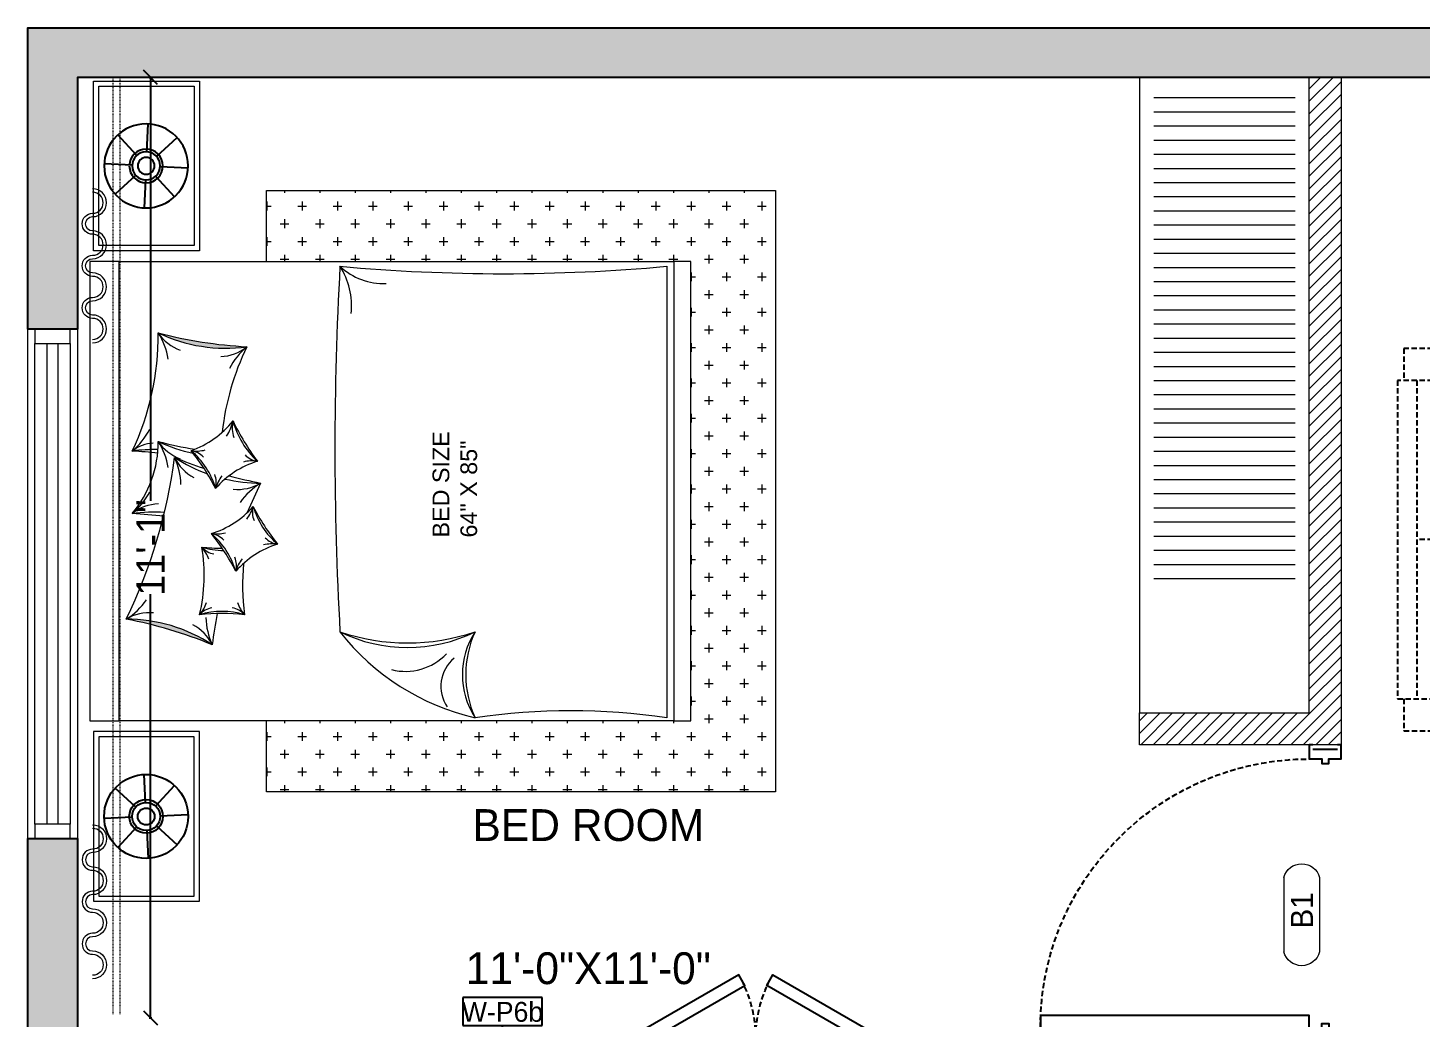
# Model space of a CAD drawing. Header units: inches. Extents: x 18646 to 39869, y 2287 to 7833.
# Drawn here: x 18874.5 to 19071.4, y 4409 to 4548.9 of the extents above; entities that cross this region are included whole.
import ezdxf
from ezdxf.enums import TextEntityAlignment as Align

# ---------------------------------------------------------------- set-up
doc = ezdxf.new("R2010")
doc.units = ezdxf.units.IN
doc.header["$LTSCALE"] = 1.5
doc.header["$MEASUREMENT"] = 0
doc.header["$PDMODE"] = 3
doc.header["$PDSIZE"] = 4
for name, pattern in [('22-016_Xref_2ND-6TH Floor Plan$0$HIDDEN', [0.375, 0.25, -0.125]), ('DASHED', [0.75, 0.5, -0.25]), ('HIDDEN', [0.375, 0.25, -0.125])]:
    doc.linetypes.add(name, pattern=pattern)
for name, color, linetype in [('22-016_Xref_2ND-6TH Floor Plan$0$ANNO-TAG-DOOR', 2, 'Continuous'), ('22-016_Xref_2ND-6TH Floor Plan$0$DOOR', 4, 'Continuous'), ('22-016_Xref_2ND-6TH Floor Plan$0$DOOR-FINE', 250, 'DASHED'), ('22-016_Xref_2ND-6TH Floor Plan$0$FURNITURE-LIGHT', 252, 'DASHED'), ('22-016_Xref_2ND-6TH Floor Plan$0$HIDE_X', 252, '22-016_Xref_2ND-6TH Floor Plan$0$HIDDEN'), ('22-016_Xref_2ND-6TH Floor Plan$0$WALL-INTERIOR', 6, 'Continuous'), ('A-WALL', 4, 'Continuous'), ('A-WALL-EXTR', 2, 'Continuous'), ('I-FNSH-DIMS', 7, 'Continuous'), ('I-FURN', 7, 'Continuous'), ('I-Furn Text', 7, 'Continuous'), ('I-GLAZ', 6, 'Continuous'), ('TTEXT', 7, 'Continuous'), ('WALL', 4, 'Continuous')]:
    doc.layers.add(name, color=color, linetype=linetype)
doc.layers.add('l-FIXTURE', color=7, linetype='Continuous', lineweight=5)
doc.styles.add('1 by 8 new', font='GOTHIC.TTF', dxfattribs={"height": 4.5})
doc.styles.add('22-016_Xref_2ND-6TH Floor Plan$0$MAT-TAG', font='GOTHIC.TTF')
doc.styles.add('3 by 16', font='GOTHIC.TTF', dxfattribs={"height": 4})
doc.styles.add('A-ARCH-B01FL$0$Annotative', font='arial.ttf')
doc.dimstyles.new('3 by 16', dxfattribs={"dimtxt": 4, "dimasz": 2, "dimexe": 0.18, "dimexo": 0.0625, "dimgap": 0.09, "dimtad": 0, "dimtoh": 1, "dimdec": 0, "dimzin": 0, "dimdsep": 46, "dimlunit": 4, "dimtxsty": '3 by 16', "dimblk": 'OBLIQUE', "dimcen": 0.09, "dimclrd": 256, "dimclrt": 256, "dimadec": 0, "dimazin": 0, "dimtfac": 1, "dimtdec": 0, "dimtofl": 0, "dimtmove": 0, "dimatfit": 3, "dimldrblk": 'OBLIQUE', "dimfxl": 1, "dimfxlon": 1, "dimtolj": 1, "dimtzin": 0, "dimlwd": -1, "dimarcsym": 0})

# ---------------------------------------------------------------- blocks, each defined once
blk = doc.blocks.new('xref typical floor layout feb 21$0$FDHHHD')
at = {"layer": 'I-FURN', "color": 8}
for p, q in [((-385548.3755424515, 318859.3850285014), (-385619.0862205701, 318930.0957066201)), ((-385513.0202033921, 318874.0296894421), (-385513.0202033921, 318974.0296894421)), ((-385477.6648643328, 318859.3850285014), (-385406.9541862141, 318930.0957066201)), ((-385563.0202033921, 318824.0296894421), (-385663.0202033921, 318824.0296894421)), ((-385548.3755424515, 318788.6743503828), (-385619.0862205701, 318717.9636722641)), ((-385477.6648643328, 318788.6743503828), (-385406.9541862141, 318717.9636722641)), ((-385463.0202033921, 318824.0296894421), (-385363.0202033921, 318824.0296894421)), ((-385513.0202033921, 318774.0296894421), (-385513.0202033921, 318674.0296894421))]:
    blk.add_line(p, q, dxfattribs=at)
at = {"layer": 'I-FURN'}
for radius in [150, 50]:
    blk.add_circle((-385513.0202033921, 318824.0296894421), radius, dxfattribs=at)
at = {"layer": 'I-FURN', "color": 8}
for radius in [60.00000000000001, 30]:
    blk.add_circle((-385513.0202033921, 318824.0296894421), radius, dxfattribs=at)
blk = doc.blocks.new('BED')
at = {"layer": 'I-FURN', "lineweight": 5}
h = blk.add_hatch(color=8, dxfattribs=at)
edge = h.paths.add_edge_path()
edge.add_ellipse((-40.13340545339452, -5.179312144537107), major_axis=(15.58408863954086, 15.58408863954083), ratio=0.9999999999998601, start_angle=281.63393075534776, end_angle=315.0978341324132, ccw=False)
edge.add_ellipse((-79.48608896645601, 6.577752490171406), major_axis=(-44.19450264213349, 44.1945026421336), ratio=0.9999999999997735, start_angle=202.5392429386608, end_angle=214.1925219491154)
h = blk.add_hatch(color=8, dxfattribs=at)
edge = h.paths.add_edge_path()
edge.add_ellipse((82.84008416029974, -25.50388626169297), major_axis=(-44.19450264210435, 44.19450264210443), ratio=0.9999999999993399, start_angle=30.31826891564059, end_angle=41.97154792606656)
edge.add_ellipse((42.25819288016646, -19.18151577026583), major_axis=(-15.5840886395407, 15.58408863954074), ratio=0.9999999999999475, start_angle=19.412956732346686, end_angle=52.87686010932521, ccw=False)
h = blk.add_hatch(dxfattribs=at)
h.set_pattern_fill('CROSS', color=8, scale=10, angle=540, style=0)
h.set_pattern_definition([(180, (-31823.20723845426, -5205.810232549752), (-2.500000000000001, -2.499999999999999), [1.25, -3.75]), (270, (-31823.83223845426, -5205.185232549752), (2.499999999999999, -2.500000000000001), [1.25, -3.75])])
h.paths.add_polyline_path([(-42.5, -96.9717480084364), (42.5, -96.9717480084364), (42.5, -24.97174800843641), (32.50000000000001, -24.97174800843641), (32.5, -82.58850157534471), (32.5, -85), (-32.5, -85), (-32.5, -82.58850157533743), (-32.5, -24.97174800843641), (-42.5, -24.97174800843641)])
blk.add_line((31.80252457300958, -81.56771596757608), (-32.03781469260866, -81.56771607310657), dxfattribs=at)
for points in [[(32.5, 0), (-32.5, 0), (-32.5, -4.126984126982279), (32.5, -4.126984126982279)], [(-33.99945648216089, -0.5097852361141122), (-57.99945648216089, -0.5097852361141122), (-57.99945648216089, -15.50978523611411), (-33.99945648216089, -15.50978523611411)], [(33.99945648216089, -0.5097852361141122), (57.99945648216089, -0.5097852361141122), (57.99945648216089, -15.50978523611411), (33.99945648216089, -15.50978523611411)], [(32.5, -82.58850157534471), (-32.5, -82.58850157533743), (-32.5, -4.126984126982279), (32.5, -4.126984126982279)], [(32.5, -82.58850157534471), (-32.5, -82.58850157533743), (-32.5, -85), (32.5, -85)]]:
    blk.add_lwpolyline(points, close=True, dxfattribs=at)
at = {"layer": 'I-FURN', "color": 8, "lineweight": 5}
for points in [[(-34.74945648216089, -1.259785236114112), (-57.24945648216089, -1.259785236114112), (-57.24945648216089, -14.75978523611411), (-34.74945648216089, -14.75978523611411)], [(34.74945648216089, -1.259785236114112), (57.24945648216089, -1.259785236114112), (57.24945648216089, -14.75978523611411), (34.74945648216089, -14.75978523611411)]]:
    blk.add_lwpolyline(points, close=True, dxfattribs=at)
at = {"layer": 'I-FURN', "color": 8, "lineweight": 5, "elevation": 4.563871360333582e-09}
blk.add_lwpolyline([(32.5, -24.97174800843641), (42.5, -24.97174800843641), (42.5, -96.9717480084364), (-42.5, -96.9717480084364), (-42.5, -24.97174800843641), (-32.5, -24.97174800843641)], dxfattribs=at)
at = {"layer": 'I-FURN', "lineweight": 5}
for centre, radius, start, end in [((-79.48608896645601, 6.577752490156854), 62.50046501884082, 337.539242967531, 349.192521930099), ((14.2973238661798, 61.58127291774872), 74.16983031942473, 244.1051374163179, 262.6266274648001), ((-65.58939673569694, -2.686405764819938), 62.50046501884082, 352.872385623697, 356.9715479605176), ((6.923956555081531, 6.052799551769567), 15.7163777343684, 230.0100781594798, 270.4110818738097), ((-56.74194596098096, -2.686405764819938), 62.50046501884082, 353.5972692344705, 356.9715479605176), ((22.05120906756201, 28.66581657881761), 38.33040339653333, 244.7013599602726, 270.4919954027366), ((26.91456338705029, -19.18151577025128), 22.03922951125872, 154.4129567395534, 168.0486538025542), ((67.49645466716902, -25.50388626166387), 62.50046501884082, 165.3182689327348, 170.1576576033563), ((82.84008416029974, -25.50388626166387), 62.50046501884082, 165.3182689327348, 176.9715479605176), ((62.53802837629337, -35.85357818969351), 62.50046501884082, 157.5392429675311, 161.6055007076305), ((-48.5573980321642, -18.68842713378399), 31.25023250942041, 354.1733605243742, 5.826639475625812), ((-11.93790888917283, 7.712010399838618), 23.87731924453131, 256.6069347148678, 279.7033356534133), ((-13.83739369628893, 10.04619940877456), 31.25023250942041, 297.0966054267883, 308.7498844551497), ((10.75337835005485, -15.05035558970849), 5.082533808769868, 171.799683992507, 194.2900865794265), ((18.72723211524135, -9.53606954406132), 13.85831012812964, 200.218029528223, 230.572106698766), ((-31.24538445631333, -90.85709861731448), 74.16983031942473, 79.17424012286233, 82.62662746480014), ((-25.56402538665861, 7.19578614096099), 31.25023250942041, 297.0966054267883, 308.7498844551497), ((23.17531782048172, -18.99619952022476), 31.25023250942041, 174.1733605243742, 179.4593185737433), ((6.488032239474705, -13.28487082182255), 13.08380323838914, 197.3007318857319, 228.5457579871186), ((-8.264919310269761, -27.58011102569435), 13.08380323838914, 17.30073188573187, 48.54575798711864), ((62.53802837629337, -35.85357818969351), 62.50046501884082, 165.0043683421579, 169.192521930099), ((4.526462729496416, -54.73260538696195), 36.20873892111788, 63.95143964697456, 83.93041457906844), ((-13.35282304168504, -51.73958583202329), 30.16081448590489, 84.01519655289943, 97.84314601575173), ((-19.99155100059579, -30.43052429355157), 13.08380323838914, 17.30073188573187, 48.54575798711864), ((24.81943922664504, -51.2853480897611), 34.43255801509228, 115.6293303264871, 126.7306041361927), ((12.06050662553753, -50.91118125630601), 31.25023250942041, 117.0966054267883, 128.7498844551497), ((-31.24538445631333, -90.85709861731448), 74.16983031942473, 64.10513741631793, 67.63867184205705), ((0.9741010798461502, -62.06178744445788), 33.87342975265533, 127.9869748437071, 167.0501721512225), ((7.976140181912342, -44.91762432006362), 29.44343855979626, 161.0671664828216, 198.9328335171784), ((5.964064373067231, -496.0910188570124), 461.4505657415916, 86.79010161455962, 93.20989839880053), ((285.2572763990029, -58.46606818865257), 254.5053974934146, 174.7920502418081, 185.2079497581919), ((-25.95610536290042, -67.74124003273755), 14.59763732330932, 65.3784430168214, 114.6215569831786), ((-124.5869797167834, -68.0192721863059), 93.53559899002818, 351.6715230369125, 8.328476963087507)]:
    blk.add_arc(centre, radius, start, end, dxfattribs=at)
at = {"layer": 'I-FURN', "color": 8, "lineweight": 5}
for centre, radius, start, end in [((-40.13340545339452, -5.179312144537107), 22.03922951125872, 326.6339307816709, 0.09783412808072749), ((-9.496600725120516, 0.281395906196849), 10.16506761753974, 212.2423214667863, 234.7327240634087), ((-23.50899874913739, -8.39536225705524), 6.317151978906221, 354.5069312209295, 31.00115229156586), ((-8.100783944159048, -9.945069122259156), 6.317151978906221, 2.285957195937039, 38.78017823899471), ((-25.00750545553456, -9.008776256247074), 22.03922951125872, 355.9241832641645, 7.876860115834302), ((4.608240109839244, 0.5484592739157961), 10.16506761753974, 220.0213474520411, 242.5117500576063), ((1.731579927552957, -9.153739509340085), 5.053721583124976, 2.285957195937039, 38.78017823899471), ((-16.16005468084768, -9.008776256247074), 22.03922951125872, 358.3008956876246, 7.876860115834302), ((13.45569088454067, 0.5484592739157961), 10.16506761753974, 220.0213474520411, 242.5117500576063), ((1.609717823099345, -1.068042130566027), 10.16506761753974, 279.7780667895805, 302.2684693717608), ((10.52427233854542, -14.93037051991269), 6.317151978906221, 123.5096386267651, 160.0038596369601), ((16.95334731620096, -1.068042130566027), 10.16506761753974, 279.7780667895805, 302.2684693717608), ((25.86790183164703, -14.93037051991269), 6.317151978906221, 123.5096386267651, 160.0038596369601), ((42.25819288016646, -19.18151577025128), 22.03922951125872, 154.4129567395534, 187.8768601158343), ((0.5650791867519729, -2.724646134585782), 10.16506761753974, 271.9990408009576, 294.48944341191), ((7.521290979129844, -17.6660164894929), 6.317151978906221, 115.7306126241543, 152.2248337046287), ((23.18534486324643, -24.09651355502137), 22.03922951125872, 146.6339307816709, 160.1771595901279), ((-24.46935156927793, -11.60980921006558), 6.317151978906221, 295.7306126241543, 332.2248337046286), ((-28.02168360278301, -18.68842713378399), 11.01961475562936, 343.2680482935763, 16.73195170642367), ((-14.12590964828269, -11.6873022028085), 5.082533808769868, 228.8764390151596, 251.3668416504533), ((-19.59701536144712, -17.8497173078722), 3.15857598945311, 11.14104877430526, 47.63526982049147), ((-2.675924052848131, -7.191467559903685), 11.01961475562936, 286.1912932477213, 319.6551966384894), ((2.607022389900521, -13.80727786792704), 3.15857598945311, 314.0642937237331, 350.5585147740043), ((-17.51313977583777, -26.55117956530012), 10.16506761753974, 91.99904080095754, 114.48944341191), ((-14.40255574317416, -10.0418808277318), 11.01961475562936, 286.1912932477213, 319.6551966384894), ((-11.25617056284682, -11.9950745892711), 5.082533808769868, 288.6331583495467, 311.1235609848404), ((-5.78506485024991, -18.1574896943348), 3.15857598945311, 132.3647301795085, 168.8589512256947), ((2.639603391071432, -18.99619952022476), 11.01961475562936, 163.2680482935763, 179.5280806176436), ((-9.119609300425509, -16.65769113575516), 3.15857598945311, 314.0642937237331, 350.5585147740043), ((-0.9732533402857371, -17.90076885755116), 5.082533808769868, 171.799683992507, 194.2900865794265), ((1.198997291809064, -14.7189806765673), 3.15857598945311, 255.287975135909, 291.7821961739846), ((-1.000102190504549, -22.6607889793886), 5.082533808769868, 51.55640329502378, 74.04680590810365), ((23.18534486324643, -24.09651355502137), 22.03922951125872, 166.9490291641113, 180.0978341280807), ((11.53166473864985, -13.4840768322174), 6.944724643454832, 237.3976725374356, 256.6295816687488), ((25.35147136879095, -18.24522290423192), 6.317151978906221, 182.285957195937, 218.7801782389947), ((-19.59701536144712, -19.5271369596594), 3.15857598945311, 312.3647301795085, 348.8589512256947), ((-14.12590964828269, -25.68955206475221), 5.082533808769868, 108.6331583495467, 131.1235609848404), ((-10.52763439851697, -17.56939394439542), 3.15857598945311, 255.287975135909, 291.7821961739846), ((-12.72673388084513, -25.51120224721672), 5.082533808769868, 51.55640329502378, 74.04680590810365), ((-7.451459863965283, -29.55722160606092), 10.16506761753974, 32.24232146678634, 54.7327240634087), ((6.560938158989302, -20.88046344250324), 6.317151978906221, 174.5069312209295, 211.0011522915658), ((13.11009963482502, -31.93566536199069), 12.12087208699685, 105.2314041699549, 137.1285303147794), ((8.973664171760902, -24.56348686417914), 4.426517426633798, 77.57967366766944, 108.3696246791616), ((12.64244731585495, -28.7387513005815), 10.16506761753974, 40.02134745204109, 62.51175005760631), ((0.899036982038524, -33.67351428762777), 11.01961475562936, 106.1912932477214, 139.6551966384894), ((-2.975884362575016, -26.14600117096415), 3.15857598945311, 75.28797513590898, 111.7821961739846), ((-0.7767848799703643, -18.20419286862307), 5.082533808769868, 231.5564032950238, 254.0468059081036), ((-0.8036337302037282, -22.96421299046051), 5.082533808769868, 351.7996839925071, 14.29008657942655), ((7.342722229659557, -24.20729071179085), 3.15857598945311, 134.0642937237331, 170.5585147740044), ((-12.53026542052976, -25.81462625830318), 5.082533808769868, 351.7996839925071, 14.29008657942655), ((-4.383909460710129, -27.05770397960441), 3.15857598945311, 134.0642937237331, 170.5585147740044), ((-0.5633651592652313, -44.91762432006362), 21.54482815320035, 153.6783093618679, 206.3216906381321), ((26.24139885492332, -26.80331294726784), 10.2087550094026, 263.7598508546184, 303.0069549918604), ((38.31597754842369, -41.50634762783011), 8.952560559357284, 136.6815567684931, 182.5313597915334), ((-17.45230106059171, -44.62510768422362), 8.02980569546747, 165.8230938932802, 226.3795970777806), ((-27.59939255187055, -54.74580688857532), 5.117521007405927, 39.21859843023815, 124.8103884606979), ((-25.95610536290042, -63.83484160625812), 11.16565865548822, 56.99721129922668, 123.0027887007733)]:
    blk.add_arc(centre, radius, start, end, dxfattribs=at)
at = {"layer": 'I-FURN', "lineweight": 5}
for p, xscale, yscale, zscale, rotation in [((2748.28141967141, -19620.55053718468), 0.03960000000331955, 0.03960000000331955, 0.03960000000331955, 317.6997446460966), ((-2748.28141967141, -19620.55053718468), -0.03960000000331955, 0.03960000000331954, 0.03960000000331954, 42.30025535390336)]:
    blk.add_blockref('xref typical floor layout feb 21$0$FDHHHD', p, dxfattribs=dict(at, xscale=xscale, yscale=yscale, zscale=zscale, rotation=rotation))
at = {"layer": 'TTEXT', "lineweight": 5, "ltscale": 0.001, "insert": (-6.554105852294015, -51.6208490526551), "char_height": 2.360949529689595, "attachment_point": 4, "style": 'A-ARCH-B01FL$0$Annotative'}
blk.add_mtext('BED SIZE\\P64" X 85"', dxfattribs=at)
blk = doc.blocks.new('_Oblique')
at = {"color": 0, "linetype": 'ByBlock', "lineweight": -2}
blk.add_line((-0.5, -0.5), (0.5, 0.5), dxfattribs=at)
blk = doc.blocks.new('*D19')
at = {"layer": 'Defpoints', "color": 0, "lineweight": 5, "transparency": 16777216}
for p in [(18891.6186717374, 4541.873704100856), (18891.61867173719, 4408.873704100806), (18891.87313219096, 4408.873704100806)]:
    blk.add_point(p, dxfattribs=at)
at = {"layer": 'I-FNSH-DIMS', "color": 0, "lineweight": -2, "transparency": 16777216}
for p, q in [((18891.6811717374, 4541.873704100856), (18892.05313219096, 4541.873704100856)), ((18891.68117173719, 4408.873704100806), (18892.05313219096, 4408.873704100806))]:
    blk.add_line(p, q, dxfattribs=at)
at = {"layer": 'I-FNSH-DIMS', "transparency": 16777216}
for p, q in [((18891.87313219096, 4541.873704100856), (18891.87313219096, 4481.968122863578)), ((18891.87313219096, 4408.873704100806), (18891.87313219096, 4468.779285338085))]:
    blk.add_line(p, q, dxfattribs=at)
at = {"layer": 'I-FNSH-DIMS', "transparency": 16777216, "xscale": 2, "yscale": 2, "zscale": 2}
for p, rotation in [((18891.87313219096, 4541.873704100856), 90), ((18891.87313219096, 4408.873704100806), 270)]:
    blk.add_blockref('_Oblique', p, dxfattribs=dict(at, rotation=rotation))
at = {"layer": 'I-FNSH-DIMS', "lineweight": 5, "transparency": 16777216, "insert": (18891.87313219096, 4475.373704100825), "char_height": 4, "attachment_point": 5, "rotation": 90, "style": '3 by 16'}
blk.add_mtext('\\A1;11\'-1"', dxfattribs=at)
blk = doc.blocks.new('*U105')
blk.add_lwpolyline([(1.375, 0.5), (2.25, -1.015544456622768), (17.83845726811989, 7.984455543377237), (16.96345726811989, 9.500000000000004)], close=True)
blk.add_lwpolyline([(-0.625, 0), (-0.625, 0.5), (1.375, 0.5), (1.375, -0.75), (1.999999999999773, -0.75), (2, -2.747277672297904), (1.375, -2.747277672297904), (1.375, -3.997277672297904), (-0.625, -3.997277672297904), (-0.625, -3.497277672297904)])
at = {"layer": '22-016_Xref_2ND-6TH Floor Plan$0$DOOR-FINE'}
blk.add_arc((1.375, 0.5), 18, 0, 27.2136904000545, dxfattribs=at)
at = {"layer": '22-016_Xref_2ND-6TH Floor Plan$0$WALL-INTERIOR'}
blk.add_line((0, 0), (0, -3.497277672297904), dxfattribs=at)
blk = doc.blocks.new('*U102')
at = {"color": 42}
blk.add_line((1.579573507045148e-15, -0.3186092893016441), (3.05311331771918e-16, -0.05468749999999974), dxfattribs=at)
blk.add_lwpolyline([(-0.1562499999999999, 0.05468750000000067), (-0.1562499999999999, -0.05468749999999921), (0.1562500000000002, -0.05468750000000028), (0.1562500000000003, 0.05468749999999979)], close=True)
at = {"color": 0, "linetype": 'ByBlock', "const_width": 0.0075}
blk.add_lwpolyline([(-0.003749999999998899, -0.1443057547417286), (-0.003749999999998191, -0.3436092893016441)], dxfattribs=at)
at = {"style": '22-016_Xref_2ND-6TH Floor Plan$0$MAT-TAG'}
blk.add_attdef('PX-X', text='', height=0.0625, dxfattribs=at).set_placement((0, 0), align=Align.MIDDLE)
blk.add_attdef('SUFFIX', text='', height=0.0625, dxfattribs=at).set_placement((0.05740138463352196, -0.1506655906939615), align=Align.BOTTOM_LEFT)
blk = doc.blocks.new('22-016_Xref_2ND-6TH Floor Plan$0$Couch Set 5')
for p, q in [((8635.072276918941, 504.0740857737546), (8573.826009913199, 504.0751036202582)), ((8639.575663936328, 503.1733305349571), (8635.072261950609, 503.1734053766131)), ((8639.57533463305, 483.3583617978065), (8639.575663936328, 503.1733305349571)), ((8635.07223201395, 501.3720445823265), (8573.825965008207, 501.3730624288291)), ((8594.541165092578, 474.3523062429203), (8594.541614142505, 501.3727181572185)), ((8614.356133829726, 474.3519769396389), (8614.356582879653, 501.3723888539371)), ((8573.825860229892, 495.0682996488258), (8635.072127235635, 495.0672818023231)), ((8573.825830293234, 493.2669388545391), (8635.07209729897, 493.2659210080355)), ((8573.825800356568, 491.4655780602534), (8635.072067362311, 491.4645602137498)), ((8539.475873965483, 466.7675835038303), (8539.475125548935, 421.7335636466692)), ((8545.77988832894, 421.7334588683539), (8545.780636745487, 466.7674787255132)), ((8547.581249123225, 421.7334289316918), (8547.581997539772, 466.7674487888521)), ((8549.38260991751, 421.7333989950289), (8549.383358334057, 466.7674188521901)), ((8566.495911671507, 444.250124525322), (8539.475499757205, 444.2505735752497))]:
    blk.add_line(p, q)
for points in [[(8573.826009913199, 504.0751036202582), (8573.82551595828, 474.352650514531), (8635.071782964023, 474.3516326680283), (8635.072276918941, 504.0740857737546)], [(8573.825994944873, 503.1744232231149), (8569.322592959154, 503.1744980647709), (8569.322263655875, 483.3595293276185), (8571.123609481827, 482.4588189938131), (8572.924970276119, 482.4587890571511), (8573.825665641587, 483.3594544859643)], [(8571.123609481827, 482.4588189938131), (8571.123564576836, 479.7567778023831), (8573.825605768263, 479.756732897391)], [(8635.071872774006, 479.7557150508874), (8637.77391396544, 479.7556701458943), (8637.773958870432, 482.4577113373243), (8639.57533463305, 483.3583617978065)], [(8637.773958870432, 482.4577113373243), (8635.972598076147, 482.4577412739864), (8635.07193264733, 483.3584366394607)], [(8557.489481908346, 466.7672841372118), (8558.39017727382, 467.6679495660251), (8558.39020721048, 469.4693103603117), (8557.489556750003, 471.2706861229294), (8537.674588012847, 471.271015426209), (8537.674513171198, 466.7676134404924)], [(8561.092203496923, 466.7672242638878), (8561.092248401914, 469.4692654553196), (8558.39020721048, 469.4693103603117)], [(8566.496285879777, 466.7671344539026), (8536.773832774055, 466.7676284088234), (8536.773084357508, 421.7336085516622), (8566.49553746323, 421.7331145967414)], [(8566.49553746323, 421.7331145967414), (8566.496285879777, 466.7671344539026)], [(8537.67376475465, 421.7335935833312), (8537.673689912994, 417.2301915976154), (8557.488658650142, 417.2298622943358)], [(8557.488658650142, 417.2298622943358), (8558.38936898395, 419.0312081202896), (8558.389398920615, 420.8325689145763), (8557.488733491798, 421.7332642800516)], [(8558.38936898395, 419.0312081202896), (8561.091410175377, 419.0311632152975), (8561.091455080375, 421.7332044067266)]]:
    blk.add_lwpolyline(points)
blk.add_lwpolyline([(8624.746502645463, 454.7676086756587), (8624.746463112297, 433.3610214614387), (8588.687303406117, 433.3613372371606), (8588.68743411708, 454.7679253771835)], close=True)
blk = doc.blocks.new('*U98')
blk.add_lwpolyline([(-1.375, 0.5), (-3.125, 0.5), (-3.124999999999999, 38.5), (-1.374999999999998, 38.5)], close=True)
for points in [[(-41.375, 0), (-41.375, 0.5), (-39.375, 0.5), (-39.375, -1.25), (-38.75000000000023, -1.25), (-38.75, -2.246282104982197), (-39.375, -2.246282104982197), (-39.375, -3.996282104982197), (-41.375, -3.996282104982197), (-41.375, -3.496282104982197)], [(0.625, 0), (0.625, 0.5), (-1.375, 0.5), (-1.375, -1.25), (-1.999999999999773, -1.25), (-2, -2.246282104982197), (-1.375, -2.246282104982197), (-1.375, -3.996282104982197), (0.625, -3.996282104982197), (0.625, -3.496282104982197)]]:
    blk.add_lwpolyline(points)
at = {"layer": '22-016_Xref_2ND-6TH Floor Plan$0$DOOR-FINE'}
blk.add_arc((-1.375, 0.5), 38, 90, 180, dxfattribs=at)
at = {"layer": '22-016_Xref_2ND-6TH Floor Plan$0$WALL-INTERIOR'}
for p, q in [((-40.75, 0), (-40.75, -3.496282104982197)), ((0, 0), (0, -3.496282104982197))]:
    blk.add_line(p, q, dxfattribs=at)
blk = doc.blocks.new('22-016_Xref_2ND-6TH Floor Plan$0$TAG DOOR rev1')
at = {"lineweight": 0}
for p, q in [((-0.1049349932019034, 0.1006204679356447), (0.1050810130969588, 0.1006204679356447)), ((-0.1049349932019034, 0.0002038012689780169), (0.1050810130969588, 0.0002038012689780169))]:
    blk.add_line(p, q, dxfattribs=at)
for centre, radius, start, end in [((-0.09227493026930894, 0.05041213460231135), 0.05177986026988063, 104.1521583763728, 255.8478416236271), ((0.09242095016436434, 0.05041213460231134), 0.05177986026988064, 284.1521583763727, 75.84784162362723)]:
    blk.add_arc(centre, radius, start, end, dxfattribs=at)
at = {"style": '22-016_Xref_2ND-6TH Floor Plan$0$MAT-TAG'}
blk.add_attdef('101A', text='', height=0.0625, dxfattribs=at).set_placement((0, 0), align=Align.BOTTOM_CENTER)

msp = doc.modelspace()

# ---------------------------------------------------------------- hatches: boundary and pattern name
at = {"layer": 'A-WALL', "lineweight": 5, "transparency": 33554636}
h = msp.add_hatch(color=8, dxfattribs=at)
h.dxf.hatch_style = 1
h.paths.add_polyline_path([(18874.52828510151, 4506.255953658154), (18874.52828510151, 4548.873704100894), (19103.51728884408, 4548.873704100843), (19103.51728884408, 4541.873704100806), (18881.52828510155, 4541.873704100857), (18881.52828510155, 4506.255953658154)])
h = msp.add_hatch(dxfattribs=at)
h.set_pattern_fill('ANSI31', color=8, scale=10, angle=360)
h.set_pattern_definition([(44.99999999999999, (37943.53200412454, 8308.359156236318), (-0.8838834764831843, 0.8838834764831845), [])])
h.paths.add_polyline_path([(19060.22567231143, 4447.486029317852), (19031.72567231166, 4447.486029317801), (19031.72567231167, 4451.98602931779), (19055.72567231145, 4451.986029317855), (19055.72596486344, 4541.873704100823), (19060.22596486362, 4541.873704100816)])
h = msp.add_hatch(color=8, dxfattribs=at)
h.dxf.hatch_style = 1
h.paths.add_polyline_path([(18874.52828510151, 4434.255953658154), (18881.52828510155, 4434.255953658154), (18881.52828510155, 4307.456387434248), (18874.52828510152, 4307.435426158609)])
at = {"layer": 'I-FURN', "lineweight": 5, "transparency": 33554636}
h = msp.add_hatch(dxfattribs=at)
h.set_pattern_fill('_USER', color=8, scale=2, angle=180, pattern_type=0)
h.set_pattern_definition([(180, (23230.76265287659, 5445.003062924355), (-6.890185696795333e-16, -2), [])])
h.paths.add_polyline_path([(19033.72596486337, 4469.589583823453), (19053.72596486345, 4469.589583823453), (19053.72596486345, 4540.506420385219), (19033.72596486337, 4540.506420385219)])

# ---------------------------------------------------------------- linework, layer by layer
at = {"layer": 'A-WALL', "lineweight": 5, "transparency": 33554636}
msp.add_lwpolyline([(19060.22567231143, 4447.486029317852), (19031.72567231166, 4447.486029317801), (19031.72567231167, 4451.98602931779), (19055.72567231145, 4451.986029317855), (19055.72596486344, 4541.873704100823), (19060.22596486362, 4541.873704100816)], close=True, dxfattribs=at)
at = {"layer": 'A-WALL-EXTR', "color": 8, "linetype": 'HIDDEN', "lineweight": 5, "ltscale": 0.1, "transparency": 33554636}
for p, q in [((18886.52828510155, 4541.873704100854), (18886.5282851017, 4409.311507870141)), ((18887.52828510155, 4541.873704100854), (18887.5282851017, 4409.311507870139))]:
    msp.add_line(p, q, dxfattribs=at)
at = {"layer": 'I-FURN', "lineweight": 5, "transparency": 33554636}
for points in [[(18883.69239680777, 4504.814167090823, 1), (18883.69239680777, 4507.787100805428, -0.9999999999999998), (18883.69239680777, 4510.760034520048, 0.9999999999999998), (18883.69239680777, 4513.732968234664, -0.9999999999999998), (18883.69239680777, 4516.705901949281, 0.9999999999999998), (18883.69239680777, 4519.678835663901, -0.9999999999999998), (18883.69239680777, 4522.651769378517, 0.9999999999999998), (18883.69239680777, 4525.624703093137)], [(18883.69239680777, 4504.335191296439, 1), (18883.69239680777, 4508.266076599812, -1), (18883.69239680777, 4510.281058725664, 1), (18883.69239680777, 4514.211944029048, -1), (18883.69239680777, 4516.226926154901, 1), (18883.69239680777, 4520.157811458284, -1), (18883.69239680777, 4522.172793584134, 1), (18883.69239680777, 4526.103678887521, 1)], [(18883.69239680777, 4435.697740225485, -1), (18883.69239680777, 4432.72480651088, 0.9999999999999998), (18883.69239680777, 4429.75187279626, -0.9999999999999998), (18883.69239680777, 4426.778939081643, 0.9999999999999998), (18883.69239680777, 4423.806005367027, -0.9999999999999998), (18883.69239680777, 4420.833071652407, 0.9999999999999998), (18883.69239680777, 4417.860137937791, -0.9999999999999998), (18883.69239680777, 4414.887204223171)], [(18883.69239680777, 4436.176716019869, -1), (18883.69239680777, 4432.245830716496, 1), (18883.69239680777, 4430.230848590643, -1), (18883.69239680777, 4426.29996328726, 1), (18883.69239680777, 4424.284981161407, -1), (18883.69239680777, 4420.354095858023, 1), (18883.69239680777, 4418.339113732174, -1), (18883.69239680777, 4414.408228428787, -1)]]:
    msp.add_lwpolyline(points, format="xyb", dxfattribs=at)
at = {"layer": 'I-GLAZ', "color": 6, "lineweight": 5, "ltscale": 0.05, "transparency": 33554636}
for points in [[(18874.52828510151, 4506.255953658154), (18881.52828510155, 4506.255953658154), (18881.52828510155, 4434.255953658154), (18874.52828510151, 4434.255953658154)], [(18880.52828510153, 4506.255953658154), (18875.52828510153, 4506.255953658154), (18875.52828510153, 4504.255953658154), (18880.52828510153, 4504.255953658154)], [(18880.52828510153, 4436.255953658154), (18875.52828510153, 4436.255953658154), (18875.52828510153, 4504.255953658154), (18880.52828510153, 4504.255953658154)], [(18878.77828510153, 4504.255953658154), (18878.77828510153, 4436.255953658154), (18877.27828510153, 4436.255953658154), (18877.27828510153, 4504.255953658154)], [(18880.52828510153, 4436.255953658154), (18875.52828510153, 4436.255953658154), (18875.52828510153, 4434.255953658154), (18880.52828510153, 4434.255953658154)]]:
    msp.add_lwpolyline(points, close=True, dxfattribs=at)
at = {"layer": 'l-FIXTURE', "lineweight": 5, "transparency": 33554636}
msp.add_lwpolyline([(19031.72567231139, 4451.986029317812), (19055.72567231146, 4451.986029317812), (19055.72596486372, 4541.873704100802), (19031.72596486364, 4541.873704100802)], close=True, dxfattribs=at)
at = {"layer": 'WALL', "ltscale": 0.1, "transparency": 33554636}
msp.add_lwpolyline([(18874.52828510151, 4506.255953658154), (18874.52828510151, 4548.873704100894), (19103.51728884408, 4548.873704100843), (19103.51728884408, 4541.873704100806), (18881.52828510155, 4541.873704100857), (18881.52828510155, 4506.255953658154), (18874.52828510151, 4506.255953658154)], dxfattribs=at)
msp.add_lwpolyline([(18874.52828510151, 4434.255953658154), (18881.52828510155, 4434.255953658154), (18881.52828510155, 4307.456387434248), (18874.52828510152, 4307.435426158609)], close=True, dxfattribs=at)

# ---------------------------------------------------------------- block references
at = {"layer": '22-016_Xref_2ND-6TH Floor Plan$0$ANNO-TAG-DOOR', "transparency": 33554636}
ref = msp.add_blockref('22-016_Xref_2ND-6TH Floor Plan$0$TAG DOOR rev1', (19057.18083236698, 4423.463598257164, -5.525848807232145e-09), dxfattribs=dict(at, xscale=-50, yscale=50, zscale=50, rotation=90))
ref.add_attrib('12345', 'B1', dxfattribs={"layer": '0', "height": 3.125, "rotation": 90, "style": '22-016_Xref_2ND-6TH Floor Plan$0$MAT-TAG'}).set_placement((19057.18083236698, 4424.066929324465, -5.525848807232145e-09), align=Align.BOTTOM_CENTER)
at = {"layer": '22-016_Xref_2ND-6TH Floor Plan$0$DOOR', "transparency": 33554636}
for name, p, xscale, yscale, zscale, rotation in [('*U98', (19056.22667197652, 4406.079816396795), -1.000755996963993, 1.000755996963993, 1.000755996963993, 89.9990478063125), ('*U105', (18958.07301173657, 4405.454965084731), 1.000757998480004, 1.000757998480004, 1.000757998480004, 0.0009521936876477261), ('*U105', (18996.85236754081, 4405.454287829392), -1.000757998480004, 1.000757998480004, 1.000757998480004, 359.9990478063124)]:
    msp.add_blockref(name, p, dxfattribs=dict(at, xscale=xscale, yscale=yscale, zscale=zscale, rotation=rotation))
at = {"layer": '22-016_Xref_2ND-6TH Floor Plan$0$FURNITURE-LIGHT', "lineweight": -3, "transparency": 33554636}
msp.add_blockref('22-016_Xref_2ND-6TH Floor Plan$0$Couch Set 5', (10531.43862428993, 4032.254150821853), dxfattribs=at)
at = {"layer": '22-016_Xref_2ND-6TH Floor Plan$0$HIDE_X', "lineweight": 0, "transparency": 33554636}
ref = msp.add_blockref('*U102', (18941.64829312451, 4409.77572444187, -2.155985136931254e-05), dxfattribs=dict(at, xscale=36, yscale=36, zscale=36))
ref.add_attrib('PX-X', 'W-P6b', dxfattribs={"layer": '0', "height": 2.8125, "style": '22-016_Xref_2ND-6TH Floor Plan$0$MAT-TAG'}).set_placement((18941.64829312451, 4409.77572444187, -2.155985136931254e-05), align=Align.MIDDLE)
at = {"layer": 'I-FURN', "lineweight": 5, "transparency": 33554636, "rotation": 90}
msp.add_blockref('BED', (18883.29946056125, 4483.353888366009), dxfattribs=at)

# ---------------------------------------------------------------- texts
at = {"layer": 'I-Furn Text', "lineweight": 5, "transparency": 33554636, "char_height": 4.5, "width": 50.47192046227057, "attachment_point": 2, "style": '1 by 8 new'}
for s, insert in [('BED ROOM', (18953.77809254251, 4438.385119693346)), ('11\'-0"X11\'-0"', (18953.77809254251, 4418.143326528341))]:
    msp.add_mtext(s, dxfattribs=dict(at, insert=insert))

# ---------------------------------------------------------------- dimensions: what is measured, and where the dimension line sits
at = {"layer": 'I-FNSH-DIMS', "lineweight": 5, "transparency": 33554636}
dim = msp.add_linear_dim(base=(18891.87313219096, 4408.873704100806), p1=(18891.6186717374, 4541.873704100854), p2=(18891.61867173718, 4408.873704100804), angle=90, dimstyle='3 by 16', dxfattribs=at)
dim.commit()
dim.dimension.update_dxf_attribs({"geometry": '*D19', "text_midpoint": (18891.87313219096, 4475.373704100825)})

doc.saveas('drawing.dxf')
